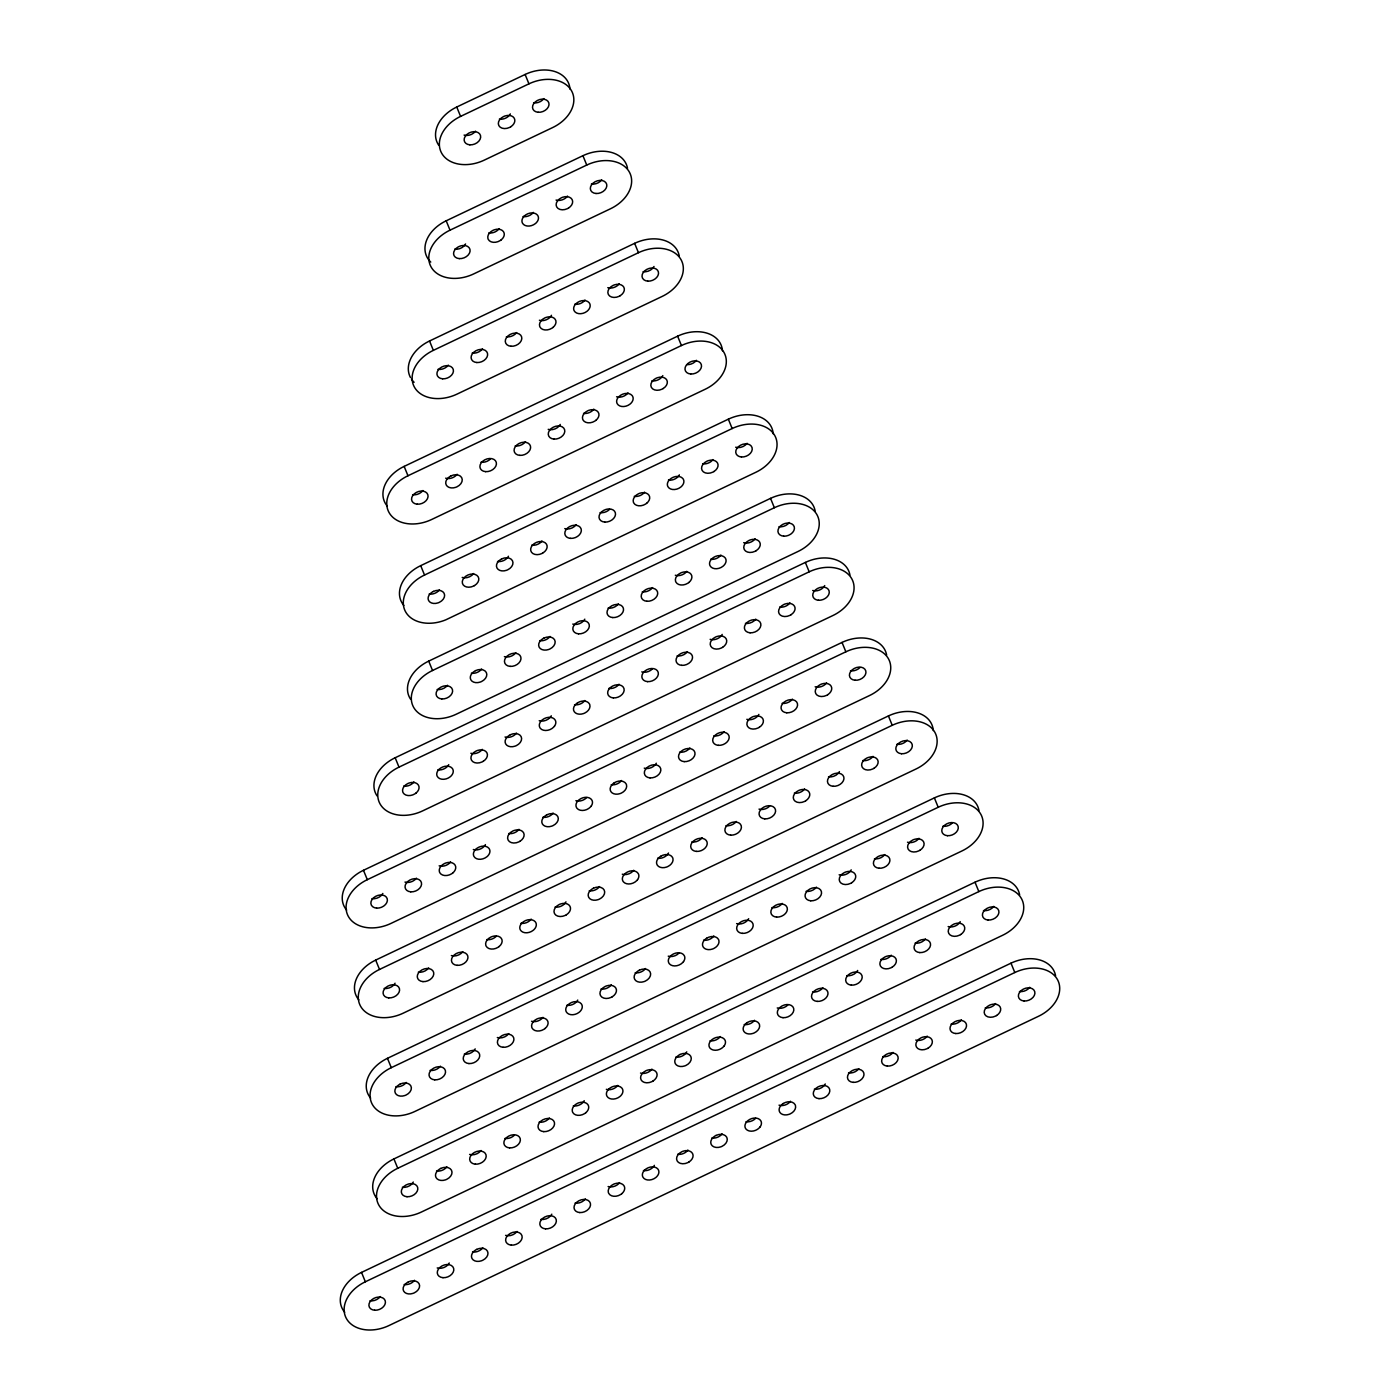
<?xml version="1.0" encoding="UTF-8"?>
<svg xmlns="http://www.w3.org/2000/svg" width="1400" height="1400" viewBox="0 0 1400 1400"><rect width="100%" height="100%" fill="white"/><g stroke="black" fill="none" stroke-linecap="round" stroke-linejoin="round"><path stroke-width="1.5" d="M586.688 797.545L586.548 797.72A8.557 6.195 -22.2 0 1 575.89 800.695M633.727 870.293L632.923 871.22A8.557 6.195 -22.2 0 1 622.282 874.212M679.035 952.998L678.895 953.172A8.557 6.195 -22.2 0 1 668.238 956.165M720.317 1036.56L719.53 1037.505A8.557 6.195 -22.2 0 1 710.028 1040.778M755.65 1118.285L755.492 1118.46A8.557 6.195 -22.2 0 1 745.99 1121.715M438.743 145.268A34.248 24.797 -22.2 0 1 456.75 107.013L525.122 74.462A34.248 24.797 -22.2 0 1 569.975 89.11M460.582 116.393L528.938 83.843A34.248 24.797 -22.2 0 1 571.655 91.017A34.248 24.797 -22.2 0 1 552.597 127.593L484.242 160.143A34.248 24.797 -22.2 0 1 441.543 152.968A34.248 24.797 -22.2 0 1 460.582 116.393L456.75 107.013M430.762 262.08A34.248 24.797 -22.2 0 1 446.197 220.798L582.925 155.697A34.248 24.797 -22.2 0 1 627.532 168.385M450.012 230.178L586.74 165.06A34.248 24.797 -22.2 0 1 629.457 172.235A34.248 24.797 -22.2 0 1 610.4 208.81L473.673 273.928A34.248 24.797 -22.2 0 1 430.973 266.752A34.248 24.797 -22.2 0 1 450.012 230.178L446.197 220.798M410.498 377.562A34.248 24.797 -22.2 0 1 429.537 340.988L634.637 243.338A34.248 24.797 -22.2 0 1 679.245 256.025M433.352 350.368L638.452 252.7A34.248 24.797 -22.2 0 1 681.153 259.875A34.248 24.797 -22.2 0 1 662.113 296.45L457.012 394.118A34.248 24.797 -22.2 0 1 414.312 386.942A34.248 24.797 -22.2 0 1 433.352 350.368L429.537 340.988M387.345 506.205A34.248 24.797 -22.2 0 1 404.145 466.392L677.617 336.175A34.248 24.797 -22.2 0 1 722.452 350.822M407.977 475.755L681.433 345.537A34.248 24.797 -22.2 0 1 724.133 352.713A34.248 24.797 -22.2 0 1 705.093 389.305L431.637 519.505A34.248 24.797 -22.2 0 1 388.938 512.33A34.248 24.797 -22.2 0 1 407.977 475.755L404.145 466.392M403.882 605.483A34.248 24.797 -22.2 0 1 420.7 565.653L728.35 419.178A34.248 24.797 -22.2 0 1 773.185 433.825M424.533 575.032L732.165 428.54A34.248 24.797 -22.2 0 1 774.865 435.715A34.248 24.797 -22.2 0 1 755.825 472.29L445.725 619.867A34.248 24.797 -22.2 0 1 409.098 616.315L407.715 614.845A34.248 24.797 -22.2 0 1 404.005 608.003L403.567 606.095A34.248 24.797 -22.2 0 1 424.533 575.032L420.7 565.653M410.69 699.37A34.248 24.797 -22.2 0 1 428.715 661.115L770.543 498.365A34.248 24.797 -22.2 0 1 815.15 511.052M432.53 670.495L774.358 507.727A34.248 24.797 -22.2 0 1 817.058 514.903A34.248 24.797 -22.2 0 1 798.017 551.477L456.19 714.245A34.248 24.797 -22.2 0 1 413.49 707.07A34.248 24.797 -22.2 0 1 432.53 670.495L428.715 661.115M377.142 796.005A34.248 24.797 -22.2 0 1 395.168 757.75L805.35 562.433A34.248 24.797 -22.2 0 1 849.975 575.12M399 767.13L809.183 571.812A34.248 24.797 -22.2 0 1 851.883 578.988A34.248 24.797 -22.2 0 1 832.843 615.562L422.642 810.88A34.248 24.797 -22.2 0 1 379.942 803.705A34.248 24.797 -22.2 0 1 399 767.13L395.168 757.75M346.658 910.123A34.248 24.797 -22.2 0 1 363.475 870.293L842.03 642.425A34.248 24.797 -22.2 0 1 886.637 655.113M367.308 879.673L845.863 651.805A34.248 24.797 -22.2 0 1 888.562 658.98A34.248 24.797 -22.2 0 1 869.505 695.555L390.967 923.422A34.248 24.797 -22.2 0 1 348.25 916.248A34.248 24.797 -22.2 0 1 367.308 879.673L363.475 870.293M358.873 999.898A34.248 24.797 -22.2 0 1 375.69 960.085L888.423 715.942A34.248 24.797 -22.2 0 1 933.275 730.59M379.505 969.447L892.238 725.305A34.248 24.797 -22.2 0 1 934.955 732.48A34.248 24.797 -22.2 0 1 915.898 769.055L403.165 1013.197A34.248 24.797 -22.2 0 1 360.465 1006.023A34.248 24.797 -22.2 0 1 379.505 969.447L375.69 960.085M370.65 1098.125A34.248 24.797 -22.2 0 1 387.467 1058.312L934.377 797.895A34.248 24.797 -22.2 0 1 978.985 810.582M391.283 1067.675L938.21 807.258A34.248 24.797 -22.2 0 1 980.91 814.433A34.248 24.797 -22.2 0 1 961.852 851.008L414.942 1111.425A34.248 24.797 -22.2 0 1 372.243 1104.25A34.248 24.797 -22.2 0 1 391.283 1067.675L387.467 1058.312M377.108 1198.733A34.248 24.797 -22.2 0 1 393.925 1158.92L975.012 882.21A34.248 24.797 -22.2 0 1 1019.637 894.898M397.74 1168.283L978.845 891.59A34.248 24.797 -22.2 0 1 1021.545 898.765A34.248 24.797 -22.2 0 1 1002.505 935.34L421.4 1212.033A34.248 24.797 -22.2 0 1 378.7 1204.858A34.248 24.797 -22.2 0 1 397.74 1168.283L393.925 1158.92M344.715 1312.237A34.248 24.797 -22.2 0 1 361.533 1272.408L1010.993 963.165A34.248 24.797 -22.2 0 1 1055.6 975.852M365.348 1281.788L1014.808 972.528A34.248 24.797 -22.2 0 1 1057.525 979.703A34.248 24.797 -22.2 0 1 1038.467 1016.295L389.007 1325.538A34.248 24.797 -22.2 0 1 346.308 1318.362A34.248 24.797 -22.2 0 1 365.348 1281.788L361.533 1272.408M1010.993 963.165L1014.808 972.528M975.012 882.21L978.845 891.59M934.377 797.895L938.21 807.258M888.423 715.942L892.238 725.305M842.03 642.425L845.863 651.805M805.35 562.433L809.183 571.812M770.543 498.365L774.358 507.727M728.35 419.178L732.165 428.54M677.617 336.175L681.433 345.537M634.637 243.338L638.452 252.7M582.925 155.697L586.74 165.06M525.122 74.462L528.938 83.843M884.765 854.577A8.557 6.195 -22.2 0 1 874.475 858.778M918.96 838.303A8.557 6.195 -22.2 0 1 916.16 840.875L914.988 841.505A8.557 6.195 -22.2 0 1 907.515 842.222M851.2 869.855A8.557 6.195 -22.2 0 1 847.788 873.425L846.615 874.055A8.557 6.195 -22.2 0 1 839.16 874.773M816.41 887.128A8.557 6.195 -22.2 0 1 806.102 891.327M713.86 935.97A8.557 6.195 -22.2 0 1 709.887 939.172L708.645 939.68A8.557 6.195 -22.2 0 1 703.57 940.17M748.668 918.697A8.557 6.195 -22.2 0 1 736.61 923.615M952.35 822.972A8.557 6.195 -22.2 0 1 942.847 826.227M782.233 903.403A8.557 6.195 -22.2 0 1 771.925 907.602M645.488 968.52A8.557 6.195 -22.2 0 1 641.515 971.722L640.273 972.23A8.557 6.195 -22.2 0 1 635.197 972.72M577.745 1000.072A8.557 6.195 -22.2 0 1 576.345 1002.015L575.4 1002.873A8.557 6.195 -22.2 0 1 566.825 1005.27M440.405 1066.17A8.557 6.195 -22.2 0 1 430.098 1070.37M406.21 1082.445A8.557 6.195 -22.2 0 1 402.238 1085.648L400.995 1086.155A8.557 6.195 -22.2 0 1 395.92 1086.645M475.195 1048.898A8.557 6.195 -22.2 0 1 464.293 1054.095M508.76 1033.62A8.557 6.195 -22.2 0 1 497.332 1037.54M611.31 984.795A8.557 6.195 -22.2 0 1 608.51 987.35L607.337 987.998A8.557 6.195 -22.2 0 1 601.02 988.995M542.955 1017.345A8.557 6.195 -22.2 0 1 541.222 1019.148L540.137 1019.9A8.557 6.195 -22.2 0 1 531.51 1021.265M755.755 619.133A8.557 6.195 -22.2 0 1 745.447 623.332M789.933 602.858A8.557 6.195 -22.2 0 1 787.133 605.413L785.96 606.06A8.557 6.195 -22.2 0 1 779.642 607.058M722.19 634.41A8.557 6.195 -22.2 0 1 718.76 637.962L717.587 638.61A8.557 6.195 -22.2 0 1 710.133 639.327M687.383 651.683A8.557 6.195 -22.2 0 1 677.093 655.883M584.832 700.508A8.557 6.195 -22.2 0 1 580.86 703.71L579.617 704.218A8.557 6.195 -22.2 0 1 574.543 704.707M619.028 684.233A8.557 6.195 -22.2 0 1 608.72 688.433M824.74 585.585A8.557 6.195 -22.2 0 1 812.683 590.503M652.418 668.903A8.557 6.195 -22.2 0 1 641.76 671.878M516.477 733.058A8.557 6.195 -22.2 0 1 512.505 736.278L511.262 736.785A8.557 6.195 -22.2 0 1 505.032 736.995M551.267 715.785A8.557 6.195 -22.2 0 1 550.655 716.782L549.867 717.727A8.557 6.195 -22.2 0 1 539.227 720.72M448.735 764.628A8.557 6.195 -22.2 0 1 447.317 766.553L446.373 767.428A8.557 6.195 -22.2 0 1 437.815 769.825M482.282 749.35A8.557 6.195 -22.2 0 1 479.483 751.905L478.31 752.553A8.557 6.195 -22.2 0 1 470.855 753.27M413.928 781.9A8.557 6.195 -22.2 0 1 412.195 783.702L411.127 784.455A8.557 6.195 -22.2 0 1 403.637 786.1M792.418 699.125A8.557 6.195 -22.2 0 1 782.128 703.325M826.613 682.85A8.557 6.195 -22.2 0 1 823.812 685.405L822.64 686.053A8.557 6.195 -22.2 0 1 815.168 686.77M758.87 714.403A8.557 6.195 -22.2 0 1 755.44 717.955L754.267 718.602A8.557 6.195 -22.2 0 1 746.812 719.32M724.062 731.675A8.557 6.195 -22.2 0 1 713.755 735.875M621.512 780.5A8.557 6.195 -22.2 0 1 617.54 783.702L616.298 784.21A8.557 6.195 -22.2 0 1 611.222 784.7M656.32 763.227A8.557 6.195 -22.2 0 1 644.262 768.145M860.003 667.503A8.557 6.195 -22.2 0 1 850.5 670.775M689.885 747.95A8.557 6.195 -22.2 0 1 679.577 752.15M553.14 813.05A8.557 6.195 -22.2 0 1 549.168 816.253L547.925 816.76A8.557 6.195 -22.2 0 1 542.85 817.25M485.398 844.602A8.557 6.195 -22.2 0 1 483.998 846.545L483.052 847.403A8.557 6.195 -22.2 0 1 473.34 849.538M382.848 893.445A8.557 6.195 -22.2 0 1 371.945 898.642M416.412 878.168A8.557 6.195 -22.2 0 1 404.985 882.087M518.962 829.325A8.557 6.195 -22.2 0 1 516.163 831.898L514.99 832.528A8.557 6.195 -22.2 0 1 508.673 833.525M450.608 861.875A8.557 6.195 -22.2 0 1 448.875 863.678L447.808 864.447A8.557 6.195 -22.2 0 1 439.162 865.812M839.44 771.628A8.557 6.195 -22.2 0 1 828.52 776.825M873.005 756.35A8.557 6.195 -22.2 0 1 870.205 758.923L869.032 759.553A8.557 6.195 -22.2 0 1 862.697 760.55M769.668 806.12A8.557 6.195 -22.2 0 1 759.01 809.113M804.633 788.9A8.557 6.195 -22.2 0 1 801.832 791.472L800.66 792.102A8.557 6.195 -22.2 0 1 794.343 793.1M668.517 853.02A8.557 6.195 -22.2 0 1 663.933 857.22L662.69 857.727A8.557 6.195 -22.2 0 1 657.615 858.218M702.082 837.742A8.557 6.195 -22.2 0 1 691.793 841.942M907.183 740.075A8.557 6.195 -22.2 0 1 896.892 744.275M736.26 821.45A8.557 6.195 -22.2 0 1 725.97 825.668M599.532 886.567A8.557 6.195 -22.2 0 1 595.56 889.77L594.317 890.278A8.557 6.195 -22.2 0 1 589.242 890.767M531.178 919.118A8.557 6.195 -22.2 0 1 530.39 920.062L529.445 920.92A8.557 6.195 -22.2 0 1 520.87 923.317M395.062 983.22A8.557 6.195 -22.2 0 1 384.142 988.417M428.627 967.942A8.557 6.195 -22.2 0 1 418.338 972.142M462.805 951.667A8.557 6.195 -22.2 0 1 451.377 955.587M565.968 901.845A8.557 6.195 -22.2 0 1 562.555 905.398L561.383 906.045A8.557 6.195 -22.2 0 1 555.065 907.042M496.195 936.337A8.557 6.195 -22.2 0 1 495.267 937.195L494.183 937.947A8.557 6.195 -22.2 0 1 486.692 939.592M925.417 938.91A8.557 6.195 -22.2 0 1 915.11 943.11M960.208 921.637A8.557 6.195 -22.2 0 1 956.795 925.19L955.623 925.837A8.557 6.195 -22.2 0 1 948.167 926.555M891.222 955.185A8.557 6.195 -22.2 0 1 888.423 957.757L887.25 958.387A8.557 6.195 -22.2 0 1 880.933 959.385M857.675 970.462A8.557 6.195 -22.2 0 1 846.755 975.66M754.495 1020.285A8.557 6.195 -22.2 0 1 750.523 1023.505L749.28 1024.013A8.557 6.195 -22.2 0 1 744.205 1024.502M787.885 1004.955A8.557 6.195 -22.2 0 1 777.245 1007.947M993.773 906.36A8.557 6.195 -22.2 0 1 983.483 910.56M822.867 987.735A8.557 6.195 -22.2 0 1 812.56 991.935M686.753 1051.855A8.557 6.195 -22.2 0 1 682.168 1056.055L680.925 1056.562A8.557 6.195 -22.2 0 1 675.832 1057.053M617.767 1085.403A8.557 6.195 -22.2 0 1 616.98 1086.33L616.035 1087.205A8.557 6.195 -22.2 0 1 606.34 1089.322M481.04 1150.502A8.557 6.195 -22.2 0 1 469.613 1154.422M446.863 1166.778A8.557 6.195 -22.2 0 1 442.89 1169.98L441.648 1170.487A8.557 6.195 -22.2 0 1 436.555 1170.977M413.297 1182.055A8.557 6.195 -22.2 0 1 402.377 1187.252M514.43 1135.172A8.557 6.195 -22.2 0 1 504.927 1138.428M549.413 1117.953A8.557 6.195 -22.2 0 1 539.105 1122.153M651.945 1069.127A8.557 6.195 -22.2 0 1 649.145 1071.682L647.972 1072.33A8.557 6.195 -22.2 0 1 640.517 1073.047M584.202 1100.68A8.557 6.195 -22.2 0 1 581.858 1103.48L580.79 1104.233A8.557 6.195 -22.2 0 1 573.3 1105.877M961.38 1019.865A8.557 6.195 -22.2 0 1 951.09 1024.065M995.575 1003.572A8.557 6.195 -22.2 0 1 992.775 1006.145L991.602 1006.792A8.557 6.195 -22.2 0 1 985.267 1007.79M927.203 1036.14A8.557 6.195 -22.2 0 1 924.403 1038.695L923.23 1039.342A8.557 6.195 -22.2 0 1 915.775 1040.06M893.025 1052.415A8.557 6.195 -22.2 0 1 882.718 1056.615M790.475 1101.24A8.557 6.195 -22.2 0 1 786.503 1104.443L785.26 1104.95A8.557 6.195 -22.2 0 1 779.03 1105.16M825.282 1083.967A8.557 6.195 -22.2 0 1 814.363 1089.165M1029.752 987.297A8.557 6.195 -22.2 0 1 1019.462 991.498M858.83 1068.69A8.557 6.195 -22.2 0 1 848.54 1072.89M722.102 1133.79A8.557 6.195 -22.2 0 1 718.13 1136.993L716.887 1137.5A8.557 6.195 -22.2 0 1 711.812 1137.99M654.36 1165.342A8.557 6.195 -22.2 0 1 652.96 1167.285L652.015 1168.142A8.557 6.195 -22.2 0 1 643.44 1170.54M517.02 1231.457A8.557 6.195 -22.2 0 1 505.575 1235.377M482.825 1247.733A8.557 6.195 -22.2 0 1 478.852 1250.935L477.61 1251.443A8.557 6.195 -22.2 0 1 472.535 1251.932M449.26 1263.01A8.557 6.195 -22.2 0 1 437.22 1267.928M414.47 1280.283A8.557 6.195 -22.2 0 1 410.498 1283.485L409.255 1283.993A8.557 6.195 -22.2 0 1 404.162 1284.483M380.293 1296.557A8.557 6.195 -22.2 0 1 369.985 1300.757M551.81 1214.185A8.557 6.195 -22.2 0 1 540.907 1219.382M585.375 1198.89A8.557 6.195 -22.2 0 1 575.085 1203.09M687.925 1150.065A8.557 6.195 -22.2 0 1 685.125 1152.638L683.952 1153.267A8.557 6.195 -22.2 0 1 677.635 1154.265M619.553 1182.615A8.557 6.195 -22.2 0 1 617.837 1184.418L616.753 1185.188A8.557 6.195 -22.2 0 1 608.125 1186.535M609.577 509.355A8.557 6.195 -22.2 0 1 600.075 512.61M542.01 540.96A8.557 6.195 -22.2 0 1 531.702 545.178M679.35 474.863A8.557 6.195 -22.2 0 1 677.95 476.805L677.005 477.662A8.557 6.195 -22.2 0 1 668.447 480.06M576.188 524.685A8.557 6.195 -22.2 0 1 564.76 528.622M712.915 459.585A8.557 6.195 -22.2 0 1 710.115 462.157L708.942 462.787A8.557 6.195 -22.2 0 1 702.625 463.785M644.56 492.135A8.557 6.195 -22.2 0 1 642.827 493.938L641.76 494.707A8.557 6.195 -22.2 0 1 634.253 496.335M747.093 443.31A8.557 6.195 -22.2 0 1 735.665 447.23M508.445 556.255A8.557 6.195 -22.2 0 1 503.86 560.455L502.6 560.962A8.557 6.195 -22.2 0 1 497.525 561.452M473.637 573.528A8.557 6.195 -22.2 0 1 462.21 577.447M439.46 589.803A8.557 6.195 -22.2 0 1 435.488 593.005L434.245 593.512A8.557 6.195 -22.2 0 1 429.17 594.003M584.815 619.168A8.557 6.195 -22.2 0 1 572.758 624.085M550.008 636.44A8.557 6.195 -22.2 0 1 546.053 639.642L544.793 640.15A8.557 6.195 -22.2 0 1 539.718 640.64M515.83 652.715A8.557 6.195 -22.2 0 1 504.403 656.635M481.653 668.99A8.557 6.195 -22.2 0 1 477.68 672.192L476.438 672.7A8.557 6.195 -22.2 0 1 471.363 673.19M789.285 522.497A8.557 6.195 -22.2 0 1 778.995 526.697M755.108 538.773A8.557 6.195 -22.2 0 1 752.308 541.345L751.135 541.975A8.557 6.195 -22.2 0 1 743.68 542.692M720.93 555.048A8.557 6.195 -22.2 0 1 720.142 555.992L719.197 556.85A8.557 6.195 -22.2 0 1 710.64 559.247M686.753 571.322A8.557 6.195 -22.2 0 1 685.02 573.125L683.952 573.895A8.557 6.195 -22.2 0 1 675.308 575.242M652.558 587.597A8.557 6.195 -22.2 0 1 642.267 591.798M618.38 603.872A8.557 6.195 -22.2 0 1 608.09 608.09M447.475 685.265A8.557 6.195 -22.2 0 1 437.168 689.465M560.262 424.428A8.557 6.195 -22.2 0 1 548.205 429.345M593.827 409.15A8.557 6.195 -22.2 0 1 592.095 410.953L591.028 411.705A8.557 6.195 -22.2 0 1 583.52 413.35M628.005 392.875A8.557 6.195 -22.2 0 1 627.218 393.803L626.273 394.66A8.557 6.195 -22.2 0 1 616.577 396.795M490.49 458.92A8.557 6.195 -22.2 0 1 480.988 462.175M422.905 490.525A8.557 6.195 -22.2 0 1 412.615 494.725M525.455 441.7A8.557 6.195 -22.2 0 1 515.165 445.9M457.1 474.25A8.557 6.195 -22.2 0 1 453.127 477.452L451.885 477.96A8.557 6.195 -22.2 0 1 445.655 478.17M696.378 360.308A8.557 6.195 -22.2 0 1 687.295 364.63M662.812 375.602A8.557 6.195 -22.2 0 1 659.383 379.155L658.21 379.803A8.557 6.195 -22.2 0 1 651.892 380.8M654.01 266.473A8.557 6.195 -22.2 0 1 643.09 271.67M516.653 332.57A8.557 6.195 -22.2 0 1 506.363 336.77M551.46 315.297A8.557 6.195 -22.2 0 1 549.115 318.098L548.048 318.868A8.557 6.195 -22.2 0 1 539.403 320.233M619.202 283.745A8.557 6.195 -22.2 0 1 616.403 286.317L615.23 286.947A8.557 6.195 -22.2 0 1 607.775 287.665M482.475 348.845A8.557 6.195 -22.2 0 1 472.185 353.062M585.025 300.02A8.557 6.195 -22.2 0 1 584.238 300.965L583.293 301.822A8.557 6.195 -22.2 0 1 574.735 304.22M414.102 382.27A34.248 24.797 -22.2 0 1 411.512 379.243M448.298 365.137A8.557 6.195 -22.2 0 1 437.99 369.338M601.685 179.83A8.557 6.195 -22.2 0 1 591.378 184.03M465.57 243.95A8.557 6.195 -22.2 0 1 454.65 249.148M533.312 212.38A8.557 6.195 -22.2 0 1 532.525 213.325L531.58 214.183A8.557 6.195 -22.2 0 1 523.023 216.58M567.508 196.105A8.557 6.195 -22.2 0 1 564.69 198.678L563.535 199.308A8.557 6.195 -22.2 0 1 556.062 200.043M499.135 228.655A8.557 6.195 -22.2 0 1 497.403 230.457L496.335 231.227A8.557 6.195 -22.2 0 1 488.845 232.873M510.317 113.89A8.557 6.195 -22.2 0 1 506.905 117.442L505.733 118.09A8.557 6.195 -22.2 0 1 499.398 119.087M543.883 98.595A8.557 6.195 -22.2 0 1 533.593 102.812M475.51 131.162A8.557 6.195 -22.2 0 1 464.082 135.082M524.072 216.282L523.285 217.227A8.557 6.195 -22.2 0 0 522.13 222.268L522.497 223.178A8.557 6.195 -22.2 0 0 535.413 223.562L536.358 222.705A8.557 6.195 -22.2 0 0 537.933 215.81L537.372 215.005A8.557 6.195 -22.2 0 0 524.072 216.282M575.785 303.922L574.997 304.868A8.557 6.195 -22.2 0 0 573.825 309.908L574.192 310.8A8.557 6.195 -22.2 0 0 587.125 311.203L588.053 310.328A8.557 6.195 -22.2 0 0 589.645 303.45L589.085 302.645A8.557 6.195 -22.2 0 0 575.785 303.922M618.765 396.777L617.977 397.705A8.557 6.195 -22.2 0 0 616.822 402.745L617.19 403.655A8.557 6.195 -22.2 0 0 630.105 404.04L631.032 403.183A8.557 6.195 -22.2 0 0 632.625 396.305L632.065 395.483A8.557 6.195 -22.2 0 0 618.765 396.777M669.497 479.762L668.692 480.707A8.557 6.195 -22.2 0 0 667.538 485.748L667.905 486.64A8.557 6.195 -22.2 0 0 680.82 487.043L681.765 486.168A8.557 6.195 -22.2 0 0 683.358 479.29L682.798 478.485A8.557 6.195 -22.2 0 0 669.497 479.762M438.865 769.528L438.078 770.455A8.557 6.195 -22.2 0 0 436.922 775.495L437.29 776.405A8.557 6.195 -22.2 0 0 450.205 776.79L451.15 775.933A8.557 6.195 -22.2 0 0 452.725 769.055L452.165 768.233A8.557 6.195 -22.2 0 0 438.865 769.528M554.488 726.163L553.683 727.108A8.557 6.195 -22.2 0 1 540.383 728.385L539.84 727.562A8.557 6.195 -22.2 0 1 541.415 720.685L542.36 719.827A8.557 6.195 -22.2 0 1 555.275 720.212L555.642 721.122A8.557 6.195 -22.2 0 1 554.488 726.163M711.69 558.95L710.885 559.895A8.557 6.195 -22.2 0 0 709.73 564.935L710.097 565.827A8.557 6.195 -22.2 0 0 723.012 566.23L723.957 565.355A8.557 6.195 -22.2 0 0 725.55 558.477L724.99 557.673A8.557 6.195 -22.2 0 0 711.69 558.95M475.545 849.503L474.74 850.447A8.557 6.195 -22.2 0 0 473.585 855.488L473.952 856.398A8.557 6.195 -22.2 0 0 486.867 856.782L487.812 855.925A8.557 6.195 -22.2 0 0 489.387 849.03L488.845 848.225A8.557 6.195 -22.2 0 0 475.545 849.503M591.15 806.155L590.363 807.082A8.557 6.195 -22.2 0 1 577.062 808.378L576.503 807.555A8.557 6.195 -22.2 0 1 578.077 800.678L579.023 799.82A8.557 6.195 -22.2 0 1 591.938 800.205L592.305 801.115A8.557 6.195 -22.2 0 1 591.15 806.155M521.938 923.02L521.133 923.965A8.557 6.195 -22.2 0 0 519.977 929.005L520.345 929.898A8.557 6.195 -22.2 0 0 533.26 930.283L534.205 929.425A8.557 6.195 -22.2 0 0 535.78 922.547L535.238 921.743A8.557 6.195 -22.2 0 0 521.938 923.02M637.543 879.655L636.755 880.6A8.557 6.195 -22.2 0 1 623.455 881.878L622.895 881.072A8.557 6.195 -22.2 0 1 624.47 874.195L625.415 873.32A8.557 6.195 -22.2 0 1 638.33 873.722L638.697 874.615A8.557 6.195 -22.2 0 1 637.543 879.655M567.892 1004.972L567.087 1005.917A8.557 6.195 -22.2 0 0 565.933 1010.94L566.3 1011.85A8.557 6.195 -22.2 0 0 579.215 1012.235L580.16 1011.377A8.557 6.195 -22.2 0 0 581.735 1004.5L581.192 1003.695A8.557 6.195 -22.2 0 0 567.892 1004.972M683.497 961.608L682.71 962.553A8.557 6.195 -22.2 0 1 669.41 963.83L668.85 963.025A8.557 6.195 -22.2 0 1 670.425 956.148L671.37 955.273A8.557 6.195 -22.2 0 1 684.285 955.675L684.653 956.567A8.557 6.195 -22.2 0 1 683.497 961.608M608.528 1089.305L607.74 1090.233A8.557 6.195 -22.2 0 0 606.585 1095.273L606.952 1096.182A8.557 6.195 -22.2 0 0 619.867 1096.568L620.812 1095.71A8.557 6.195 -22.2 0 0 622.387 1088.832L621.827 1088.028A8.557 6.195 -22.2 0 0 608.528 1089.305M724.15 1045.94L723.345 1046.885A8.557 6.195 -22.2 0 1 710.045 1048.163L709.503 1047.358A8.557 6.195 -22.2 0 1 711.077 1040.48L712.023 1039.605A8.557 6.195 -22.2 0 1 724.938 1040.007L725.305 1040.9A8.557 6.195 -22.2 0 1 724.15 1045.94M644.508 1170.243L643.702 1171.188A8.557 6.195 -22.2 0 0 642.548 1176.227L642.915 1177.12A8.557 6.195 -22.2 0 0 655.83 1177.523L656.775 1176.648A8.557 6.195 -22.2 0 0 658.35 1169.77L657.808 1168.965A8.557 6.195 -22.2 0 0 644.508 1170.243M760.113 1126.877L759.325 1127.822A8.557 6.195 -22.2 0 1 746.025 1129.1L745.465 1128.295A8.557 6.195 -22.2 0 1 747.04 1121.418L747.985 1120.56A8.557 6.195 -22.2 0 1 760.9 1120.945L761.267 1121.855A8.557 6.195 -22.2 0 1 760.113 1126.877M501.235 239.838L500.15 240.59A8.557 6.195 -22.2 0 1 488.302 239.453L487.935 238.543A8.557 6.195 -22.2 0 1 493.08 230.3L494.323 229.793A8.557 6.195 -22.2 0 1 503.492 231.682A8.557 6.195 -22.2 0 1 501.235 239.838M552.93 327.477L551.863 328.23A8.557 6.195 -22.2 0 1 540.015 327.075L539.648 326.183A8.557 6.195 -22.2 0 1 544.775 317.94L546.017 317.433A8.557 6.195 -22.2 0 1 555.205 319.322A8.557 6.195 -22.2 0 1 552.93 327.477M595.91 420.315L594.843 421.085A8.557 6.195 -22.2 0 1 582.995 419.93L582.628 419.02A8.557 6.195 -22.2 0 1 587.755 410.777L588.997 410.27A8.557 6.195 -22.2 0 1 598.185 412.16A8.557 6.195 -22.2 0 1 595.91 420.315M646.642 503.317L645.575 504.07A8.557 6.195 -22.2 0 1 633.727 502.915L633.36 502.023A8.557 6.195 -22.2 0 1 638.488 493.78L639.73 493.273A8.557 6.195 -22.2 0 1 648.918 495.145A8.557 6.195 -22.2 0 1 646.642 503.317M688.835 582.505L687.767 583.258A8.557 6.195 -22.2 0 1 675.92 582.102L675.553 581.21A8.557 6.195 -22.2 0 1 680.68 572.968L681.923 572.46A8.557 6.195 -22.2 0 1 691.11 574.332A8.557 6.195 -22.2 0 1 688.835 582.505M416.01 793.065L414.942 793.835A8.557 6.195 -22.2 0 1 403.095 792.68L402.727 791.77A8.557 6.195 -22.2 0 1 407.855 783.528L409.115 783.02A8.557 6.195 -22.2 0 1 418.285 784.91A8.557 6.195 -22.2 0 1 416.01 793.065M577.605 702.8L576.538 703.553A8.557 6.195 -22.2 0 0 574.262 711.707A8.557 6.195 -22.2 0 0 583.45 713.597L584.692 713.09A8.557 6.195 -22.2 0 0 589.82 704.847L589.452 703.938A8.557 6.195 -22.2 0 0 577.605 702.8M452.69 873.058L451.623 873.81A8.557 6.195 -22.2 0 1 439.775 872.673L439.408 871.762A8.557 6.195 -22.2 0 1 444.535 863.52L445.777 863.012A8.557 6.195 -22.2 0 1 454.965 864.903A8.557 6.195 -22.2 0 1 452.69 873.058M614.285 782.775L613.218 783.545A8.557 6.195 -22.2 0 0 610.942 791.7A8.557 6.195 -22.2 0 0 620.113 793.59L621.372 793.082A8.557 6.195 -22.2 0 0 626.5 784.84L626.133 783.93A8.557 6.195 -22.2 0 0 614.285 782.775M499.082 946.558L498.015 947.328A8.557 6.195 -22.2 0 1 486.168 946.172L485.8 945.28A8.557 6.195 -22.2 0 1 490.927 937.038L492.17 936.53A8.557 6.195 -22.2 0 1 501.358 938.403A8.557 6.195 -22.2 0 1 499.082 946.558M660.678 856.293L659.593 857.045A8.557 6.195 -22.2 0 0 657.335 865.218A8.557 6.195 -22.2 0 0 666.505 867.09L667.747 866.582A8.557 6.195 -22.2 0 0 672.892 858.34L672.525 857.447A8.557 6.195 -22.2 0 0 660.678 856.293M545.038 1028.51L543.97 1029.28A8.557 6.195 -22.2 0 1 532.122 1028.125L531.755 1027.233A8.557 6.195 -22.2 0 1 536.883 1018.99L538.125 1018.483A8.557 6.195 -22.2 0 1 547.312 1020.355A8.557 6.195 -22.2 0 1 545.038 1028.51M706.633 938.245L705.565 938.998A8.557 6.195 -22.2 0 0 703.29 947.17A8.557 6.195 -22.2 0 0 712.46 949.042L713.72 948.535A8.557 6.195 -22.2 0 0 718.847 940.292L718.48 939.4A8.557 6.195 -22.2 0 0 706.633 938.245M585.673 1112.842L584.605 1113.612A8.557 6.195 -22.2 0 1 572.758 1112.457L572.39 1111.547A8.557 6.195 -22.2 0 1 577.517 1103.305L578.778 1102.797A8.557 6.195 -22.2 0 1 587.947 1104.688A8.557 6.195 -22.2 0 1 585.673 1112.842M747.267 1022.578L746.2 1023.33A8.557 6.195 -22.2 0 0 743.925 1031.485A8.557 6.195 -22.2 0 0 753.113 1033.375L754.355 1032.868A8.557 6.195 -22.2 0 0 759.483 1024.625L759.115 1023.733A8.557 6.195 -22.2 0 0 747.267 1022.578M621.653 1193.797L620.585 1194.55A8.557 6.195 -22.2 0 1 608.738 1193.395L608.37 1192.502A8.557 6.195 -22.2 0 1 613.497 1184.26L614.74 1183.752A8.557 6.195 -22.2 0 1 623.928 1185.642A8.557 6.195 -22.2 0 1 621.653 1193.797M783.247 1103.515L782.163 1104.285A8.557 6.195 -22.2 0 0 779.905 1112.44A8.557 6.195 -22.2 0 0 789.075 1114.33L790.317 1113.822A8.557 6.195 -22.2 0 0 795.462 1105.562L795.095 1104.67A8.557 6.195 -22.2 0 0 783.247 1103.515M542.553 553.122L541.852 553.543A8.557 6.195 -22.2 0 1 530.688 548.87A8.557 6.195 -22.2 0 1 543.41 541.887A8.557 6.195 -22.2 0 1 543.025 552.895L542.553 553.122M474.425 585.585L473.498 586.093A8.557 6.195 -22.2 0 1 462.315 581.42A8.557 6.195 -22.2 0 1 475.037 574.438A8.557 6.195 -22.2 0 1 474.67 585.462L474.425 585.585M510.72 126.805L509.548 127.453A8.557 6.195 -22.2 0 1 498.873 125.668A8.557 6.195 -22.2 0 1 503.633 116.515L504.875 116.008A8.557 6.195 -22.2 0 1 514.308 118.317A8.557 6.195 -22.2 0 1 510.72 126.805M568.523 208.04L567.35 208.688A8.557 6.195 -22.2 0 1 556.675 206.885A8.557 6.195 -22.2 0 1 561.435 197.75L562.678 197.242A8.557 6.195 -22.2 0 1 572.11 199.535A8.557 6.195 -22.2 0 1 568.523 208.04M620.235 295.68L619.062 296.328A8.557 6.195 -22.2 0 1 608.387 294.525A8.557 6.195 -22.2 0 1 613.148 285.39L614.39 284.882A8.557 6.195 -22.2 0 1 623.822 287.175A8.557 6.195 -22.2 0 1 620.235 295.68M451.028 475.877L449.855 476.525A8.557 6.195 -22.2 0 0 446.267 485.03A8.557 6.195 -22.2 0 0 455.7 487.34L456.942 486.832A8.557 6.195 -22.2 0 0 461.702 477.68A8.557 6.195 -22.2 0 0 451.028 475.877M663.215 388.517L662.043 389.165A8.557 6.195 -22.2 0 1 651.367 387.38A8.557 6.195 -22.2 0 1 656.128 378.227L657.37 377.72A8.557 6.195 -22.2 0 1 666.803 380.03A8.557 6.195 -22.2 0 1 663.215 388.517M433.387 591.43L432.233 592.077A8.557 6.195 -22.2 0 0 428.627 600.582A8.557 6.195 -22.2 0 0 438.06 602.875L439.303 602.367A8.557 6.195 -22.2 0 0 444.08 593.233A8.557 6.195 -22.2 0 0 433.387 591.43M501.76 558.88L500.588 559.528A8.557 6.195 -22.2 0 0 497 568.032A8.557 6.195 -22.2 0 0 506.433 570.325L507.675 569.817A8.557 6.195 -22.2 0 0 512.435 560.683A8.557 6.195 -22.2 0 0 501.76 558.88M713.947 471.52L712.775 472.168A8.557 6.195 -22.2 0 1 702.1 470.365A8.557 6.195 -22.2 0 1 706.86 461.23L708.102 460.722A8.557 6.195 -22.2 0 1 717.535 463.015A8.557 6.195 -22.2 0 1 713.947 471.52M475.58 670.617L474.425 671.265A8.557 6.195 -22.2 0 0 470.82 679.77A8.557 6.195 -22.2 0 0 480.252 682.062L481.495 681.555A8.557 6.195 -22.2 0 0 486.273 672.42A8.557 6.195 -22.2 0 0 475.58 670.617M543.952 638.067L542.78 638.715A8.557 6.195 -22.2 0 0 539.192 647.22A8.557 6.195 -22.2 0 0 548.625 649.512L549.867 649.005A8.557 6.195 -22.2 0 0 554.628 639.87A8.557 6.195 -22.2 0 0 543.952 638.067M756.14 550.707L754.968 551.355A8.557 6.195 -22.2 0 1 744.293 549.553A8.557 6.195 -22.2 0 1 749.053 540.418L750.295 539.91A8.557 6.195 -22.2 0 1 759.727 542.202A8.557 6.195 -22.2 0 1 756.14 550.707M510.405 734.702L509.233 735.35A8.557 6.195 -22.2 0 0 505.645 743.855A8.557 6.195 -22.2 0 0 515.077 746.148L516.32 745.64A8.557 6.195 -22.2 0 0 521.08 736.505A8.557 6.195 -22.2 0 0 510.405 734.702M483.315 761.267L482.142 761.915A8.557 6.195 -22.2 0 1 471.468 760.13A8.557 6.195 -22.2 0 1 476.227 750.977L477.47 750.47A8.557 6.195 -22.2 0 1 486.903 752.78A8.557 6.195 -22.2 0 1 483.315 761.267M722.593 647.343L721.42 647.99A8.557 6.195 -22.2 0 1 710.745 646.188A8.557 6.195 -22.2 0 1 715.505 637.053L716.747 636.545A8.557 6.195 -22.2 0 1 726.18 638.837A8.557 6.195 -22.2 0 1 722.593 647.343M790.947 614.793L789.793 615.423A8.557 6.195 -22.2 0 1 779.1 613.637A8.557 6.195 -22.2 0 1 783.878 604.485L785.12 603.977A8.557 6.195 -22.2 0 1 794.553 606.288A8.557 6.195 -22.2 0 1 790.947 614.793M547.085 814.695L545.913 815.343A8.557 6.195 -22.2 0 0 542.325 823.83A8.557 6.195 -22.2 0 0 551.758 826.14L553 825.633A8.557 6.195 -22.2 0 0 557.76 816.48A8.557 6.195 -22.2 0 0 547.085 814.695M519.995 841.26L518.822 841.907A8.557 6.195 -22.2 0 1 508.148 840.105A8.557 6.195 -22.2 0 1 512.907 830.97L514.15 830.462A8.557 6.195 -22.2 0 1 523.582 832.755A8.557 6.195 -22.2 0 1 519.995 841.26M759.273 727.335L758.1 727.965A8.557 6.195 -22.2 0 1 747.425 726.18A8.557 6.195 -22.2 0 1 752.185 717.028L753.428 716.52A8.557 6.195 -22.2 0 1 762.86 718.83A8.557 6.195 -22.2 0 1 759.273 727.335M827.628 694.785L826.455 695.415A8.557 6.195 -22.2 0 1 815.78 693.63A8.557 6.195 -22.2 0 1 820.54 684.477L821.782 683.97A8.557 6.195 -22.2 0 1 831.215 686.28A8.557 6.195 -22.2 0 1 827.628 694.785M593.477 888.195L592.305 888.843A8.557 6.195 -22.2 0 0 588.718 897.347A8.557 6.195 -22.2 0 0 598.15 899.64L599.392 899.132A8.557 6.195 -22.2 0 0 604.153 889.997A8.557 6.195 -22.2 0 0 593.477 888.195M566.387 914.778L565.215 915.408A8.557 6.195 -22.2 0 1 554.54 913.623A8.557 6.195 -22.2 0 1 559.3 904.47L560.543 903.962A8.557 6.195 -22.2 0 1 569.975 906.273A8.557 6.195 -22.2 0 1 566.387 914.778M805.648 800.835L804.492 801.483A8.557 6.195 -22.2 0 1 793.817 799.68A8.557 6.195 -22.2 0 1 798.577 790.545L799.82 790.038A8.557 6.195 -22.2 0 1 809.253 792.33A8.557 6.195 -22.2 0 1 805.648 800.835M874.02 768.285L872.847 768.933A8.557 6.195 -22.2 0 1 862.173 767.13A8.557 6.195 -22.2 0 1 866.933 757.995L868.175 757.488A8.557 6.195 -22.2 0 1 877.608 759.78A8.557 6.195 -22.2 0 1 874.02 768.285M400.155 1084.09L398.983 1084.737A8.557 6.195 -22.2 0 0 395.395 1093.225A8.557 6.195 -22.2 0 0 404.828 1095.535L406.07 1095.028A8.557 6.195 -22.2 0 0 410.83 1085.875A8.557 6.195 -22.2 0 0 400.155 1084.09M639.433 970.148L638.26 970.795A8.557 6.195 -22.2 0 0 634.673 979.3A8.557 6.195 -22.2 0 0 644.105 981.592L645.347 981.085A8.557 6.195 -22.2 0 0 650.108 971.95A8.557 6.195 -22.2 0 0 639.433 970.148M612.343 996.73L611.17 997.36A8.557 6.195 -22.2 0 1 600.495 995.575A8.557 6.195 -22.2 0 1 605.255 986.422L606.497 985.915A8.557 6.195 -22.2 0 1 615.93 988.225A8.557 6.195 -22.2 0 1 612.343 996.73M851.62 882.788L850.447 883.435A8.557 6.195 -22.2 0 1 839.773 881.633A8.557 6.195 -22.2 0 1 844.532 872.497L845.775 871.99A8.557 6.195 -22.2 0 1 855.207 874.282A8.557 6.195 -22.2 0 1 851.62 882.788M919.975 850.238L918.803 850.885A8.557 6.195 -22.2 0 1 908.127 849.082A8.557 6.195 -22.2 0 1 912.887 839.947L914.13 839.44A8.557 6.195 -22.2 0 1 923.562 841.733A8.557 6.195 -22.2 0 1 919.975 850.238M440.79 1168.422L439.618 1169.053A8.557 6.195 -22.2 0 0 436.03 1177.557A8.557 6.195 -22.2 0 0 445.463 1179.868L446.705 1179.36A8.557 6.195 -22.2 0 0 451.465 1170.207A8.557 6.195 -22.2 0 0 440.79 1168.422M680.067 1054.48L678.895 1055.127A8.557 6.195 -22.2 0 0 675.308 1063.632A8.557 6.195 -22.2 0 0 684.74 1065.925L685.983 1065.418A8.557 6.195 -22.2 0 0 690.742 1056.283A8.557 6.195 -22.2 0 0 680.067 1054.48M652.977 1081.062L651.805 1081.693A8.557 6.195 -22.2 0 1 641.13 1079.908A8.557 6.195 -22.2 0 1 645.89 1070.755L647.133 1070.248A8.557 6.195 -22.2 0 1 656.565 1072.557A8.557 6.195 -22.2 0 1 652.977 1081.062M892.255 967.12L891.082 967.767A8.557 6.195 -22.2 0 1 880.407 965.965A8.557 6.195 -22.2 0 1 885.168 956.83L886.41 956.322A8.557 6.195 -22.2 0 1 895.843 958.615A8.557 6.195 -22.2 0 1 892.255 967.12M960.61 934.57L959.455 935.217A8.557 6.195 -22.2 0 1 948.762 933.415A8.557 6.195 -22.2 0 1 953.54 924.28L954.783 923.773A8.557 6.195 -22.2 0 1 964.215 926.065A8.557 6.195 -22.2 0 1 960.61 934.57M408.398 1281.91L407.225 1282.557A8.557 6.195 -22.2 0 0 403.637 1291.062A8.557 6.195 -22.2 0 0 413.07 1293.355L414.312 1292.847A8.557 6.195 -22.2 0 0 419.072 1283.712A8.557 6.195 -22.2 0 0 408.398 1281.91M476.77 1249.36L475.597 1250.007A8.557 6.195 -22.2 0 0 472.01 1258.513A8.557 6.195 -22.2 0 0 481.442 1260.805L482.685 1260.297A8.557 6.195 -22.2 0 0 487.445 1251.163A8.557 6.195 -22.2 0 0 476.77 1249.36M716.048 1135.435L714.875 1136.065A8.557 6.195 -22.2 0 0 711.288 1144.57A8.557 6.195 -22.2 0 0 720.72 1146.88L721.962 1146.373A8.557 6.195 -22.2 0 0 726.722 1137.22A8.557 6.195 -22.2 0 0 716.048 1135.435M688.957 1162L687.785 1162.648A8.557 6.195 -22.2 0 1 677.11 1160.845A8.557 6.195 -22.2 0 1 681.87 1151.71L683.113 1151.203A8.557 6.195 -22.2 0 1 692.545 1153.495A8.557 6.195 -22.2 0 1 688.957 1162M928.217 1048.075L927.062 1048.705A8.557 6.195 -22.2 0 1 916.387 1046.92A8.557 6.195 -22.2 0 1 921.148 1037.767L922.39 1037.26A8.557 6.195 -22.2 0 1 931.822 1039.57A8.557 6.195 -22.2 0 1 928.217 1048.075M996.59 1015.507L995.417 1016.155A8.557 6.195 -22.2 0 1 984.743 1014.37A8.557 6.195 -22.2 0 1 989.502 1005.217L990.745 1004.71A8.557 6.195 -22.2 0 1 1000.178 1007.02A8.557 6.195 -22.2 0 1 996.59 1015.507M810.74 900.795A8.557 6.195 -22.2 0 0 821.38 891.468A8.557 6.195 -22.2 0 0 807.782 890.452A8.557 6.195 -22.2 0 0 810.74 900.795M947.467 835.695A8.557 6.195 -22.2 0 0 958.125 826.367A8.557 6.195 -22.2 0 0 944.51 825.352A8.557 6.195 -22.2 0 0 947.467 835.695M742.385 933.363A8.557 6.195 -22.2 0 0 753.025 924.017A8.557 6.195 -22.2 0 0 739.41 923.002A8.557 6.195 -22.2 0 0 742.385 933.363M879.113 868.245A8.557 6.195 -22.2 0 0 889.753 858.918A8.557 6.195 -22.2 0 0 876.137 857.903A8.557 6.195 -22.2 0 0 879.113 868.245M776.562 917.087A8.557 6.195 -22.2 0 0 787.202 907.743A8.557 6.195 -22.2 0 0 773.587 906.727A8.557 6.195 -22.2 0 0 776.562 917.087M434.735 1079.837A8.557 6.195 -22.2 0 0 445.375 1070.51A8.557 6.195 -22.2 0 0 431.76 1069.495A8.557 6.195 -22.2 0 0 434.735 1079.837M468.912 1063.562A8.557 6.195 -22.2 0 0 479.57 1054.235A8.557 6.195 -22.2 0 0 465.955 1053.22A8.557 6.195 -22.2 0 0 468.912 1063.562M503.108 1047.288A8.557 6.195 -22.2 0 0 513.747 1037.96A8.557 6.195 -22.2 0 0 500.133 1036.945A8.557 6.195 -22.2 0 0 503.108 1047.288M681.712 665.35A8.557 6.195 -22.2 0 0 692.37 656.023A8.557 6.195 -22.2 0 0 678.755 655.008A8.557 6.195 -22.2 0 0 681.712 665.35M818.457 600.25A8.557 6.195 -22.2 0 0 829.097 590.905A8.557 6.195 -22.2 0 0 815.483 589.89A8.557 6.195 -22.2 0 0 818.457 600.25M613.358 697.9A8.557 6.195 -22.2 0 0 623.997 688.572A8.557 6.195 -22.2 0 0 610.383 687.558A8.557 6.195 -22.2 0 0 613.358 697.9M750.085 632.8A8.557 6.195 -22.2 0 0 760.725 623.455A8.557 6.195 -22.2 0 0 747.11 622.457A8.557 6.195 -22.2 0 0 750.085 632.8M647.535 681.625A8.557 6.195 -22.2 0 0 658.192 672.298A8.557 6.195 -22.2 0 0 644.577 671.282A8.557 6.195 -22.2 0 0 647.535 681.625M718.392 745.343A8.557 6.195 -22.2 0 0 729.032 735.997A8.557 6.195 -22.2 0 0 715.435 734.983A8.557 6.195 -22.2 0 0 718.392 745.343M855.12 680.242A8.557 6.195 -22.2 0 0 865.778 670.898A8.557 6.195 -22.2 0 0 852.163 669.883A8.557 6.195 -22.2 0 0 855.12 680.242M650.038 777.892A8.557 6.195 -22.2 0 0 660.678 768.565A8.557 6.195 -22.2 0 0 647.062 767.55A8.557 6.195 -22.2 0 0 650.038 777.892M786.765 712.793A8.557 6.195 -22.2 0 0 797.405 703.447A8.557 6.195 -22.2 0 0 783.79 702.433A8.557 6.195 -22.2 0 0 786.765 712.793M684.215 761.617A8.557 6.195 -22.2 0 0 694.855 752.29A8.557 6.195 -22.2 0 0 681.24 751.275A8.557 6.195 -22.2 0 0 684.215 761.617M376.565 908.11A8.557 6.195 -22.2 0 0 387.223 898.765A8.557 6.195 -22.2 0 0 373.608 897.75A8.557 6.195 -22.2 0 0 376.565 908.11M410.76 891.835A8.557 6.195 -22.2 0 0 421.4 882.49A8.557 6.195 -22.2 0 0 407.785 881.475A8.557 6.195 -22.2 0 0 410.76 891.835M764.785 818.86A8.557 6.195 -22.2 0 0 775.425 809.515A8.557 6.195 -22.2 0 0 761.81 808.5A8.557 6.195 -22.2 0 0 764.785 818.86M901.512 753.742A8.557 6.195 -22.2 0 0 912.17 744.415A8.557 6.195 -22.2 0 0 898.555 743.4A8.557 6.195 -22.2 0 0 901.512 753.742M696.43 851.41A8.557 6.195 -22.2 0 0 707.07 842.065A8.557 6.195 -22.2 0 0 693.455 841.05A8.557 6.195 -22.2 0 0 696.43 851.41M833.157 786.293A8.557 6.195 -22.2 0 0 843.798 776.965A8.557 6.195 -22.2 0 0 830.183 775.95A8.557 6.195 -22.2 0 0 833.157 786.293M730.608 835.135A8.557 6.195 -22.2 0 0 741.247 825.79A8.557 6.195 -22.2 0 0 727.633 824.775A8.557 6.195 -22.2 0 0 730.608 835.135M388.78 997.885A8.557 6.195 -22.2 0 0 399.42 988.558A8.557 6.195 -22.2 0 0 385.805 987.542A8.557 6.195 -22.2 0 0 388.78 997.885M422.957 981.61A8.557 6.195 -22.2 0 0 433.615 972.283A8.557 6.195 -22.2 0 0 420 971.267A8.557 6.195 -22.2 0 0 422.957 981.61M457.153 965.335A8.557 6.195 -22.2 0 0 467.793 956.007A8.557 6.195 -22.2 0 0 454.177 954.993A8.557 6.195 -22.2 0 0 457.153 965.335M851.375 985.127A8.557 6.195 -22.2 0 0 862.032 975.8A8.557 6.195 -22.2 0 0 848.418 974.785A8.557 6.195 -22.2 0 0 851.375 985.127M988.12 920.028A8.557 6.195 -22.2 0 0 998.76 910.683A8.557 6.195 -22.2 0 0 985.145 909.685A8.557 6.195 -22.2 0 0 988.12 920.028M783.02 1017.678A8.557 6.195 -22.2 0 0 793.66 1008.35A8.557 6.195 -22.2 0 0 780.045 1007.335A8.557 6.195 -22.2 0 0 783.02 1017.678M919.748 952.578A8.557 6.195 -22.2 0 0 930.387 943.25A8.557 6.195 -22.2 0 0 916.773 942.235A8.557 6.195 -22.2 0 0 919.748 952.578M817.197 1001.403A8.557 6.195 -22.2 0 0 827.837 992.075A8.557 6.195 -22.2 0 0 814.24 991.06A8.557 6.195 -22.2 0 0 817.197 1001.403M475.37 1164.17A8.557 6.195 -22.2 0 0 486.028 1154.842A8.557 6.195 -22.2 0 0 472.412 1153.828A8.557 6.195 -22.2 0 0 475.37 1164.17M407.015 1196.72A8.557 6.195 -22.2 0 0 417.655 1187.392A8.557 6.195 -22.2 0 0 404.04 1186.377A8.557 6.195 -22.2 0 0 407.015 1196.72M509.565 1147.895A8.557 6.195 -22.2 0 0 520.205 1138.568A8.557 6.195 -22.2 0 0 506.59 1137.553A8.557 6.195 -22.2 0 0 509.565 1147.895M543.742 1131.62A8.557 6.195 -22.2 0 0 554.383 1122.275A8.557 6.195 -22.2 0 0 540.767 1121.26A8.557 6.195 -22.2 0 0 543.742 1131.62M887.355 1066.082A8.557 6.195 -22.2 0 0 897.995 1056.737A8.557 6.195 -22.2 0 0 884.38 1055.722A8.557 6.195 -22.2 0 0 887.355 1066.082M1024.082 1000.983A8.557 6.195 -22.2 0 0 1034.74 991.637A8.557 6.195 -22.2 0 0 1021.125 990.623A8.557 6.195 -22.2 0 0 1024.082 1000.983M819 1098.632A8.557 6.195 -22.2 0 0 829.64 1089.288A8.557 6.195 -22.2 0 0 816.025 1088.273A8.557 6.195 -22.2 0 0 819 1098.632M955.727 1033.533A8.557 6.195 -22.2 0 0 966.368 1024.188A8.557 6.195 -22.2 0 0 952.752 1023.172A8.557 6.195 -22.2 0 0 955.727 1033.533M853.178 1082.358A8.557 6.195 -22.2 0 0 863.817 1073.013A8.557 6.195 -22.2 0 0 850.202 1071.998A8.557 6.195 -22.2 0 0 853.178 1082.358M511.35 1245.125A8.557 6.195 -22.2 0 0 521.99 1235.78A8.557 6.195 -22.2 0 0 508.375 1234.765A8.557 6.195 -22.2 0 0 511.35 1245.125M374.623 1310.225A8.557 6.195 -22.2 0 0 385.262 1300.88A8.557 6.195 -22.2 0 0 371.648 1299.865A8.557 6.195 -22.2 0 0 374.623 1310.225M442.977 1277.675A8.557 6.195 -22.2 0 0 453.635 1268.33A8.557 6.195 -22.2 0 0 440.02 1267.315A8.557 6.195 -22.2 0 0 442.977 1277.675M545.528 1228.85A8.557 6.195 -22.2 0 0 556.185 1219.505A8.557 6.195 -22.2 0 0 542.57 1218.49A8.557 6.195 -22.2 0 0 545.528 1228.85M579.722 1212.557A8.557 6.195 -22.2 0 0 590.363 1203.23A8.557 6.195 -22.2 0 0 576.747 1202.215A8.557 6.195 -22.2 0 0 579.722 1212.557M604.712 522.077A8.557 6.195 -22.2 0 0 615.352 512.75A8.557 6.195 -22.2 0 0 601.738 511.735A8.557 6.195 -22.2 0 0 604.712 522.077M570.517 538.37A8.557 6.195 -22.2 0 0 581.175 529.025A8.557 6.195 -22.2 0 0 567.56 528.01A8.557 6.195 -22.2 0 0 570.517 538.37M741.44 456.977A8.557 6.195 -22.2 0 0 752.08 447.65A8.557 6.195 -22.2 0 0 738.465 446.635A8.557 6.195 -22.2 0 0 741.44 456.977M578.532 633.832A8.557 6.195 -22.2 0 0 589.173 624.488A8.557 6.195 -22.2 0 0 575.575 623.472A8.557 6.195 -22.2 0 0 578.532 633.832M441.805 698.933A8.557 6.195 -22.2 0 0 452.445 689.587A8.557 6.195 -22.2 0 0 438.83 688.572A8.557 6.195 -22.2 0 0 441.805 698.933M510.177 666.383A8.557 6.195 -22.2 0 0 520.817 657.038A8.557 6.195 -22.2 0 0 507.202 656.023A8.557 6.195 -22.2 0 0 510.177 666.383M612.71 617.558A8.557 6.195 -22.2 0 0 623.367 608.212A8.557 6.195 -22.2 0 0 609.753 607.197A8.557 6.195 -22.2 0 0 612.71 617.558M783.633 536.165A8.557 6.195 -22.2 0 0 794.273 526.837A8.557 6.195 -22.2 0 0 780.657 525.822A8.557 6.195 -22.2 0 0 783.633 536.165M646.905 601.265A8.557 6.195 -22.2 0 0 657.545 591.938A8.557 6.195 -22.2 0 0 643.93 590.923A8.557 6.195 -22.2 0 0 646.905 601.265M553.98 439.092A8.557 6.195 -22.2 0 0 564.62 429.748A8.557 6.195 -22.2 0 0 551.005 428.733A8.557 6.195 -22.2 0 0 553.98 439.092M485.608 471.642A8.557 6.195 -22.2 0 0 496.265 462.298A8.557 6.195 -22.2 0 0 482.65 461.282A8.557 6.195 -22.2 0 0 485.608 471.642M519.803 455.367A8.557 6.195 -22.2 0 0 530.442 446.023A8.557 6.195 -22.2 0 0 516.827 445.007A8.557 6.195 -22.2 0 0 519.803 455.367M417.252 504.192A8.557 6.195 -22.2 0 0 427.892 494.865A8.557 6.195 -22.2 0 0 414.277 493.85A8.557 6.195 -22.2 0 0 417.252 504.192M690.707 373.993A8.557 6.195 -22.2 0 0 701.347 364.648A8.557 6.195 -22.2 0 0 687.733 363.632A8.557 6.195 -22.2 0 0 690.707 373.993M647.727 281.137A8.557 6.195 -22.2 0 0 658.367 271.81A8.557 6.195 -22.2 0 0 644.753 270.795A8.557 6.195 -22.2 0 0 647.727 281.137M511 346.255A8.557 6.195 -22.2 0 0 521.64 336.91A8.557 6.195 -22.2 0 0 508.025 335.895A8.557 6.195 -22.2 0 0 511 346.255M476.805 362.53A8.557 6.195 -22.2 0 0 487.463 353.185A8.557 6.195 -22.2 0 0 473.847 352.17A8.557 6.195 -22.2 0 0 476.805 362.53M442.627 378.805A8.557 6.195 -22.2 0 0 453.267 369.46A8.557 6.195 -22.2 0 0 439.67 368.445A8.557 6.195 -22.2 0 0 442.627 378.805M596.015 193.498A8.557 6.195 -22.2 0 0 606.655 184.17A8.557 6.195 -22.2 0 0 593.058 183.155A8.557 6.195 -22.2 0 0 596.015 193.498M459.287 258.615A8.557 6.195 -22.2 0 0 469.927 249.27A8.557 6.195 -22.2 0 0 456.312 248.255A8.557 6.195 -22.2 0 0 459.287 258.615M469.858 144.83A8.557 6.195 -22.2 0 0 480.498 135.485A8.557 6.195 -22.2 0 0 466.883 134.47A8.557 6.195 -22.2 0 0 469.858 144.83M538.212 112.28A8.557 6.195 -22.2 0 0 548.852 102.935A8.557 6.195 -22.2 0 0 535.255 101.92A8.557 6.195 -22.2 0 0 538.212 112.28"/></g></svg>
